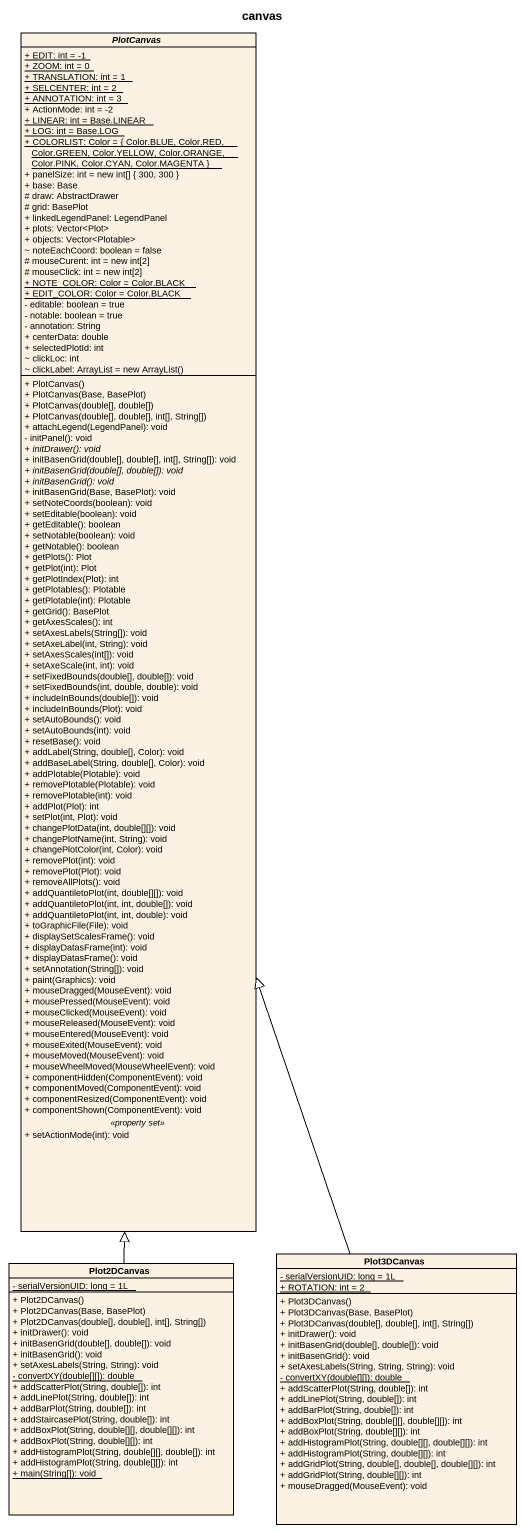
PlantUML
@startuml
title canvas
hide circle
hide empty members
skinparam classAttributeIconSize 0
abstract class PlotCanvas {
  {static} + EDIT: int = -1
  {static} + ZOOM: int = 0
  {static} + TRANSLATION: int = 1
  {static} + SELCENTER: int = 2
  {static} + ANNOTATION: int = 3
  + ActionMode: int = -2
  {static} + LINEAR: int = Base.LINEAR
  {static} + LOG: int = Base.LOG
  {static} + COLORLIST: Color = { Color.BLUE, Color.RED, Color.GREEN, Color.YELLOW, Color.ORANGE, Color.PINK, Color.CYAN, Color.MAGENTA }
  + panelSize: int = new int[] { 300, 300 }
  + base: Base
  # draw: AbstractDrawer
  # grid: BasePlot
  + linkedLegendPanel: LegendPanel
  + plots: Vector<Plot>
  + objects: Vector<Plotable>
  ~ noteEachCoord: boolean = false
  # mouseCurent: int = new int[2]
  # mouseClick: int = new int[2]
  {static} + NOTE_COLOR: Color = Color.BLACK
  {static} + EDIT_COLOR: Color = Color.BLACK
  - editable: boolean = true
  - notable: boolean = true
  - annotation: String
  + centerData: double
  + selectedPlotId: int
  ~ clickLoc: int
  {field} ~ clickLabel: ArrayList = new ArrayList()
  --
  + PlotCanvas()
  + PlotCanvas(Base, BasePlot)
  + PlotCanvas(double[], double[])
  + PlotCanvas(double[], double[], int[], String[])
  + attachLegend(LegendPanel): void
  - initPanel(): void
  {abstract} + initDrawer(): void
  + initBasenGrid(double[], double[], int[], String[]): void
  {abstract} + initBasenGrid(double[], double[]): void
  {abstract} + initBasenGrid(): void
  + initBasenGrid(Base, BasePlot): void
  + setNoteCoords(boolean): void
  + setEditable(boolean): void
  + getEditable(): boolean
  + setNotable(boolean): void
  + getNotable(): boolean
  + getPlots(): Plot
  + getPlot(int): Plot
  + getPlotIndex(Plot): int
  + getPlotables(): Plotable
  + getPlotable(int): Plotable
  + getGrid(): BasePlot
  + getAxesScales(): int
  + setAxesLabels(String[]): void
  + setAxeLabel(int, String): void
  + setAxesScales(int[]): void
  + setAxeScale(int, int): void
  + setFixedBounds(double[], double[]): void
  + setFixedBounds(int, double, double): void
  + includeInBounds(double[]): void
  + includeInBounds(Plot): void
  + setAutoBounds(): void
  + setAutoBounds(int): void
  + resetBase(): void
  + addLabel(String, double[], Color): void
  + addBaseLabel(String, double[], Color): void
  + addPlotable(Plotable): void
  + removePlotable(Plotable): void
  + removePlotable(int): void
  + addPlot(Plot): int
  + setPlot(int, Plot): void
  + changePlotData(int, double[][]): void
  + changePlotName(int, String): void
  + changePlotColor(int, Color): void
  + removePlot(int): void
  + removePlot(Plot): void
  + removeAllPlots(): void
  + addQuantiletoPlot(int, double[][]): void
  + addQuantiletoPlot(int, int, double[]): void
  + addQuantiletoPlot(int, int, double): void
  + toGraphicFile(File): void
  + displaySetScalesFrame(): void
  + displayDatasFrame(int): void
  + displayDatasFrame(): void
  + setAnnotation(String[]): void
  + paint(Graphics): void
  + mouseDragged(MouseEvent): void
  + mousePressed(MouseEvent): void
  + mouseClicked(MouseEvent): void
  + mouseReleased(MouseEvent): void
  + mouseEntered(MouseEvent): void
  + mouseExited(MouseEvent): void
  + mouseMoved(MouseEvent): void
  + mouseWheelMoved(MouseWheelEvent): void
  + componentHidden(ComponentEvent): void
  + componentMoved(ComponentEvent): void
  + componentResized(ComponentEvent): void
  + componentShown(ComponentEvent): void
  .. <<property set>> ..
  + setActionMode(int): void
}
class Plot2DCanvas {
  {static} - serialVersionUID: long = 1L
  + Plot2DCanvas()
  + Plot2DCanvas(Base, BasePlot)
  + Plot2DCanvas(double[], double[], int[], String[])
  + initDrawer(): void
  + initBasenGrid(double[], double[]): void
  + initBasenGrid(): void
  + setAxesLabels(String, String): void
  {static} - convertXY(double[][]): double
  + addScatterPlot(String, double[]): int
  + addLinePlot(String, double[]): int
  + addBarPlot(String, double[]): int
  + addStaircasePlot(String, double[]): int
  + addBoxPlot(String, double[][], double[][]): int
  + addBoxPlot(String, double[][]): int
  + addHistogramPlot(String, double[][], double[]): int
  + addHistogramPlot(String, double[][]): int
  {static} + main(String[]): void
}
class Plot3DCanvas {
  {static} - serialVersionUID: long = 1L
  {static} + ROTATION: int = 2
  + Plot3DCanvas()
  + Plot3DCanvas(Base, BasePlot)
  + Plot3DCanvas(double[], double[], int[], String[])
  + initDrawer(): void
  + initBasenGrid(double[], double[]): void
  + initBasenGrid(): void
  + setAxesLabels(String, String, String): void
  {static} - convertXY(double[][]): double
  + addScatterPlot(String, double[]): int
  + addLinePlot(String, double[]): int
  + addBarPlot(String, double[]): int
  + addBoxPlot(String, double[][], double[][]): int
  + addBoxPlot(String, double[][]): int
  + addHistogramPlot(String, double[][], double[][]): int
  + addHistogramPlot(String, double[][]): int
  + addGridPlot(String, double[], double[], double[][]): int
  + addGridPlot(String, double[][]): int
  + mouseDragged(MouseEvent): void
}
Plot2DCanvas -up-|> PlotCanvas
Plot3DCanvas -up-|> PlotCanvas
@enduml
